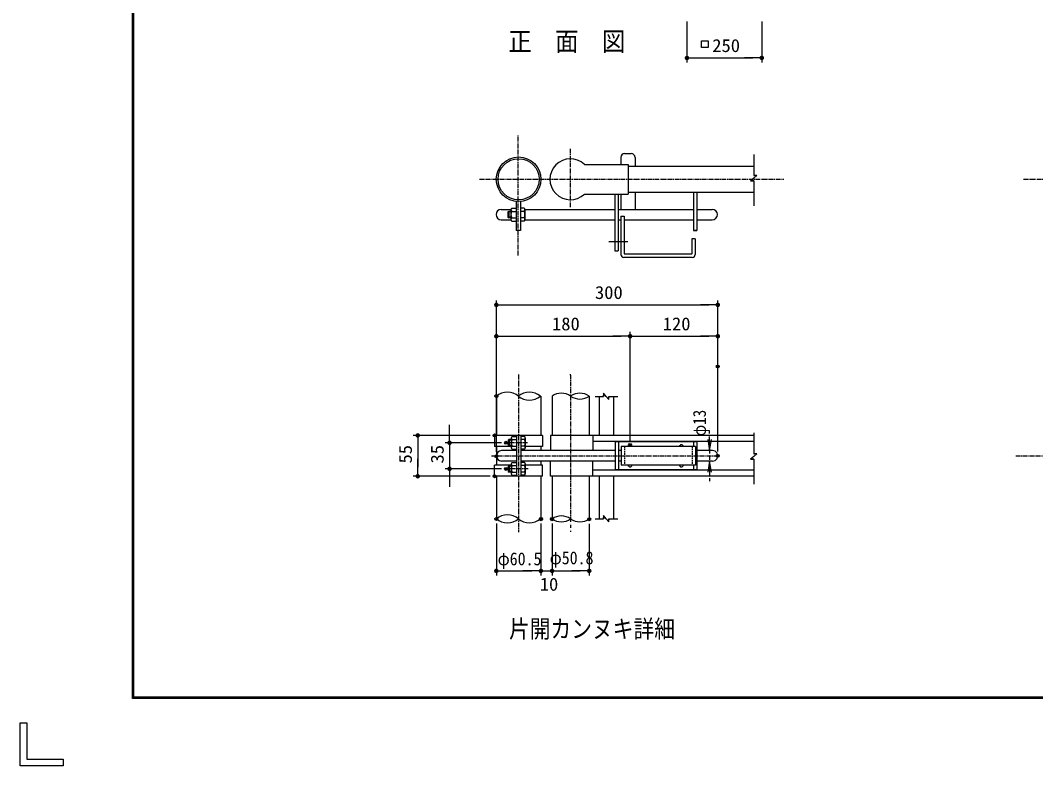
# Model space of a CAD drawing. Units: millimetres, scale not verified, with parts at other scales. Extents: x -4425 to 4425, y -3150 to 3150.
# Drawn here: x -4425 to -1032, y -3150 to -659 of the extents above; entities that cross this region are included whole.
import ezdxf
from ezdxf.enums import TextEntityAlignment as Align

# ---------------------------------------------------------------- set-up
doc = ezdxf.new("R2010")
doc.units = ezdxf.units.MM
doc.header["$LTSCALE"] = 20
doc.header["$PDMODE"] = 32
doc.header["$PDSIZE"] = 10
for name, pattern in [('USER3', [1.125, 0.75, -0.125, 0.125, -0.125]), ('USER4', [0.375, 0.25, -0.125]), ('USER7', [1.01, 0.5, -0.25, 0.01, -0.25])]:
    doc.linetypes.add(name, pattern=pattern)
for name, color, linetype, lineweight in [('0-3_SUNPOU', 1, 'Continuous', 25), ('0-6_0', 4, 'Continuous', 25), ('0-9_1', 7, 'Continuous', 25), ('0-C_EXTCNT-L', 4, 'USER3', 25), ('0-E_WAKU', 7, 'Continuous', 25)]:
    doc.layers.add(name, color=color, linetype=linetype, lineweight=lineweight)
doc.layers.add('0-5_DEFPOINTS', color=7, linetype='Continuous')
doc.styles.add('ＭＳ ゴシック', font='')
doc.styles.get('ＭＳ ゴシック').set_extended_font_data('MS Gothic')

# ---------------------------------------------------------------- blocks, each defined once
blk = doc.blocks.new('M1')
at = {"layer": '0-3_SUNPOU'}
blk.add_line((-5, 0), (-38.58, 0), dxfattribs=at)
for points in [[(0, 0), (-5, 0), (-4.96, 0.63)], [(0, 0), (-4.96, -0.63), (-5, 0)], [(0, 0), (-4.96, 0.63), (-4.84, 1.24)], [(0, 0), (-4.84, -1.24), (-4.96, -0.63)], [(0, 0), (-4.84, 1.24), (-4.65, 1.84)], [(0, 0), (-4.65, -1.84), (-4.84, -1.24)], [(0, 0), (-4.65, 1.84), (-4.38, 2.41)], [(0, 0), (-4.38, -2.41), (-4.65, -1.84)], [(0, 0), (-4.38, 2.41), (-4.05, 2.94)], [(0, 0), (-4.05, -2.94), (-4.38, -2.41)], [(0, 0), (-4.05, 2.94), (-3.64, 3.42)], [(0, 0), (-3.64, -3.42), (-4.05, -2.94)], [(0, 0), (-3.64, 3.42), (-3.19, 3.85)], [(0, 0), (-3.19, -3.85), (-3.64, -3.42)], [(0, 0), (-3.19, 3.85), (-2.68, 4.22)], [(0, 0), (-2.68, -4.22), (-3.19, -3.85)], [(0, 0), (-2.68, 4.22), (-2.13, 4.52)], [(0, 0), (-2.13, -4.52), (-2.68, -4.22)], [(0, 0), (-2.13, 4.52), (-1.55, 4.76)], [(0, 0), (-1.55, -4.76), (-2.13, -4.52)], [(0, 0), (-1.55, 4.76), (-0.94, 4.91)], [(0, 0), (-0.94, -4.91), (-1.55, -4.76)], [(0, 0), (-0.94, 4.91), (-0.31, 4.99)], [(0, 0), (-0.31, -4.99), (-0.94, -4.91)], [(0, 0), (-0.31, 4.99), (0.31, 4.99)], [(0, 0), (0.31, -4.99), (-0.31, -4.99)], [(0, 0), (0.31, 4.99), (0.94, 4.91)], [(0, 0), (0.94, 4.91), (1.55, 4.76)], [(0, 0), (1.55, 4.76), (2.13, 4.52)], [(0, 0), (2.13, 4.52), (2.68, 4.22)], [(0, 0), (2.68, 4.22), (3.19, 3.85)], [(0, 0), (3.19, 3.85), (3.64, 3.42)], [(0, 0), (3.64, 3.42), (4.05, 2.94)], [(0, 0), (4.05, 2.94), (4.38, 2.41)], [(0, 0), (4.38, 2.41), (4.65, 1.84)], [(0, 0), (4.65, 1.84), (4.84, 1.24)], [(0, 0), (4.84, 1.24), (4.96, 0.63)], [(0, 0), (4.96, 0.63), (5, 0)], [(0, 0), (0.94, -4.91), (0.31, -4.99)], [(0, 0), (1.55, -4.76), (0.94, -4.91)], [(0, 0), (2.13, -4.52), (1.55, -4.76)], [(0, 0), (2.68, -4.22), (2.13, -4.52)], [(0, 0), (3.19, -3.85), (2.68, -4.22)], [(0, 0), (3.64, -3.42), (3.19, -3.85)], [(0, 0), (4.05, -2.94), (3.64, -3.42)], [(0, 0), (4.38, -2.41), (4.05, -2.94)], [(0, 0), (4.65, -1.84), (4.38, -2.41)], [(0, 0), (4.84, -1.24), (4.65, -1.84)], [(0, 0), (4.96, -0.63), (4.84, -1.24)], [(0, 0), (5, 0), (4.96, -0.63)]]:
    blk.add_solid(points, dxfattribs=at)
blk = doc.blocks.new('DARROWS')
at = {"layer": '0-6_0', "color": 2}
blk.add_line((0, 0), (-19.98, 0), dxfattribs=at)
blk.add_lwpolyline([(-20, -3.33), (0, 0), (-20, 3.33)], dxfattribs=at)

msp = doc.modelspace()

# ---------------------------------------------------------------- linework, layer by layer
at = {"layer": '0-3_SUNPOU'}
for p, q in [((-2197.33, -662.94), (-2197.33, -799.91)), ((-1947.33, -662.94), (-1947.33, -799.91)), ((-2167.33, -784.91), (-1977.33, -784.91)), ((-2990.6, -2041.1), (-2990.6, -2011.1)), ((-2855.07, -2046.27), (-3111.89, -2046.27)), ((-3096.89, -2076.27), (-3096.89, -2152.85)), ((-2816.76, -2071.1), (-3005.6, -2071.1)), ((-2990.6, -2071.1), (-2990.6, -2158.02)), ((-2817.42, -2158.02), (-3005.6, -2158.02)), ((-2855.07, -2182.85), (-3111.89, -2182.85)), ((-2990.6, -2188.02), (-2990.6, -2218.02)), ((-2834.36, -2340.2), (-2834.36, -2514.08)), ((-2685.35, -2340.2), (-2685.35, -2514.08)), ((-2648.1, -2340.2), (-2648.1, -2514.08)), ((-2685.35, -2341.35), (-2685.35, -2514.08)), ((-2648.1, -2341.35), (-2648.1, -2514.08)), ((-2523.93, -2341.35), (-2523.93, -2514.08)), ((-2804.36, -2499.08), (-2715.35, -2499.08)), ((-2715.35, -2499.08), (-2745.35, -2499.08)), ((-2685.35, -2499.08), (-2648.1, -2499.08)), ((-2618.1, -2499.08), (-2588.1, -2499.08)), ((-2618.1, -2499.08), (-2553.93, -2499.08))]:
    msp.add_line(p, q, dxfattribs=at)
at = {"layer": '0-3_SUNPOU', "color": 3}
msp.add_lwpolyline([(-2148.68, -750.56), (-2148.68, -728.06), (-2126.18, -728.06), (-2126.18, -750.56)], close=True, dxfattribs=at)
at = {"layer": '0-5_DEFPOINTS'}
for p in [(-1947.33, -784.91), (-2094.29, -1610.13), (-2387.34, -1714.86), (-2094.29, -1714.86), (-2094.29, -1816.3), (-2834.36, -1915), (-2840.07, -2046.27), (-2801.76, -2071.1), (-2387.34, -2077.93), (-2834.36, -2115.82), (-2094.29, -2114.56), (-2990.6, -2158.02), (-2802.42, -2158.02), (-3096.89, -2182.85), (-2840.07, -2182.85), (-2834.36, -2325.2), (-2685.35, -2325.2), (-2685.35, -2326.35), (-2648.1, -2325.2), (-2648.1, -2326.35), (-2523.93, -2326.35), (-2685.35, -2499.08), (-2648.1, -2499.08), (-2523.93, -2499.08)]:
    msp.add_point(p, dxfattribs=at)
at = {"layer": '0-6_0'}
for p, q in [((-1974.27, -1107.12), (-1974.27, -1177.56)), ((-1974.27, -1186.6), (-1984.66, -1195.64)), ((-1974.27, -1177.56), (-1970.31, -1177.56)), ((-1963.87, -1177.56), (-1974.27, -1177.56)), ((-1974.27, -1186.6), (-1963.87, -1177.56)), ((-1974.27, -1195.64), (-1974.27, -1278.75)), ((-2503.69, -1915.91), (-2476.47, -1915.91)), ((-2467.43, -1915.91), (-2458.39, -1926.31)), ((-2458.39, -1915.91), (-2428.39, -1915.91)), ((-2458.39, -1915.91), (-2458.39, -1919.87)), ((-2458.39, -1926.31), (-2458.39, -1915.91)), ((-1974.27, -2037.21), (-1974.27, -2107.64)), ((-1974.27, -2116.68), (-1984.66, -2125.73)), ((-1974.27, -2125.73), (-1978.23, -2125.73)), ((-1974.27, -2116.68), (-1963.87, -2107.64)), ((-2503.69, -2324.54), (-2476.47, -2324.54)), ((-2476.47, -2314.14), (-2476.47, -2324.54)), ((-2467.43, -2324.54), (-2476.47, -2314.14)), ((-2476.47, -2324.54), (-2476.47, -2320.58)), ((-2467.43, -2324.54), (-2458.39, -2334.93)), ((-2458.39, -2324.54), (-2458.39, -2328.5)), ((-2458.39, -2324.54), (-2428.39, -2324.54)), ((-2458.39, -2334.93), (-2458.39, -2324.54))]:
    msp.add_line(p, q, dxfattribs=at)
at = {"layer": '0-6_0', "color": 7}
for p, q in [((-2783.02, -1286.71), (-2768.31, -1286.71)), ((-2768.31, -1286.71), (-2768.31, -1330.03)), ((-2753.41, -1286.71), (-2753.41, -1330.03)), ((-2741.37, -1286.71), (-2753.41, -1286.71)), ((-2792.99, -1297.67), (-2796.2, -1299.48)), ((-2796.2, -1299.48), (-2796.2, -1317.26)), ((-2785.69, -1299.48), (-2796.2, -1299.48)), ((-2785.69, -1317.26), (-2796.2, -1317.26)), ((-2796.2, -1317.26), (-2792.99, -1319.07)), ((-2785.69, -1297.67), (-2792.99, -1297.67)), ((-2792.99, -1297.67), (-2792.99, -1319.07)), ((-2785.69, -1319.07), (-2792.99, -1319.07)), ((-2785.69, -1291.7), (-2785.69, -1324.72)), ((-2783.02, -1297.54), (-2768.31, -1297.54)), ((-2783.02, -1319.2), (-2768.31, -1319.2)), ((-2741.37, -1297.54), (-2753.41, -1297.54)), ((-2741.37, -1319.2), (-2753.41, -1319.2)), ((-2738.7, -1291.7), (-2738.7, -1324.72)), ((-2783.02, -1330.03), (-2768.31, -1330.03)), ((-2741.37, -1330.03), (-2753.41, -1330.03)), ((-2784.69, -2062.21), (-2795.2, -2062.21)), ((-2784.69, -2060.4), (-2791.99, -2060.4)), ((-2791.99, -2060.4), (-2791.99, -2081.8)), ((-2784.69, -2054.43), (-2784.69, -2087.45)), ((-2782.02, -2049.44), (-2767.31, -2049.44)), ((-2782.02, -2060.27), (-2767.31, -2060.27)), ((-2767.31, -2049.44), (-2767.31, -2092.76)), ((-2740.37, -2049.44), (-2752.41, -2049.44)), ((-2752.41, -2049.44), (-2752.41, -2092.76)), ((-2740.37, -2060.27), (-2752.41, -2060.27)), ((-2737.7, -2054.43), (-2737.7, -2087.45)), ((-2784.69, -2079.99), (-2795.2, -2079.99)), ((-2784.69, -2081.8), (-2791.99, -2081.8)), ((-2782.02, -2081.93), (-2767.31, -2081.93)), ((-2782.02, -2092.76), (-2767.31, -2092.76)), ((-2740.37, -2081.93), (-2752.41, -2081.93)), ((-2740.37, -2092.76), (-2752.41, -2092.76)), ((-2782.02, -2136.36), (-2767.31, -2136.36)), ((-2767.31, -2136.36), (-2767.31, -2179.68)), ((-2752.41, -2136.36), (-2752.41, -2179.68)), ((-2740.37, -2136.36), (-2752.41, -2136.36)), ((-2791.99, -2147.32), (-2795.2, -2149.13)), ((-2795.2, -2149.13), (-2795.2, -2166.91)), ((-2784.69, -2149.13), (-2795.2, -2149.13)), ((-2795.2, -2166.91), (-2791.99, -2168.72)), ((-2784.69, -2166.91), (-2795.2, -2166.91)), ((-2791.99, -2147.32), (-2791.99, -2168.72)), ((-2784.69, -2147.32), (-2791.99, -2147.32)), ((-2784.69, -2168.72), (-2791.99, -2168.72)), ((-2784.69, -2141.35), (-2784.69, -2174.37)), ((-2782.02, -2147.19), (-2767.31, -2147.19)), ((-2782.02, -2168.85), (-2767.31, -2168.85)), ((-2740.37, -2147.19), (-2752.41, -2147.19)), ((-2740.37, -2168.85), (-2752.41, -2168.85)), ((-2737.7, -2141.35), (-2737.7, -2174.37)), ((-2782.02, -2179.68), (-2767.31, -2179.68)), ((-2740.37, -2179.68), (-2752.41, -2179.68))]:
    msp.add_line(p, q, dxfattribs=at)
at = {"layer": '0-6_0', "color": 1}
for p, q in [((-2834.36, -2100.82), (-2834.36, -1595.13)), ((-2804.36, -1610.13), (-2124.29, -1610.13)), ((-2094.29, -2099.56), (-2094.29, -1595.13)), ((-2834.36, -2090.98), (-2834.36, -1667.04)), ((-2834.36, -1900), (-2834.36, -1699.86)), ((-2804.36, -1714.86), (-2417.34, -1714.86)), ((-2387.34, -2062.93), (-2387.34, -1699.86)), ((-2387.34, -2062.93), (-2387.34, -1699.86)), ((-2357.34, -1714.86), (-2124.29, -1714.86)), ((-2094.29, -1801.3), (-2094.29, -1699.86))]:
    msp.add_line(p, q, dxfattribs=at)
at = {"layer": '0-6_0', "color": 2, "linetype": 'USER7'}
for p, q in [((-2121.71, -2059.92), (-2121.71, -2022.67)), ((-2121.71, -2097.18), (-2121.71, -2131.94)), ((-2121.71, -2169.2), (-2121.71, -2206.45))]:
    msp.add_line(p, q, dxfattribs=at)
at = {"layer": '0-6_0'}
for points in [[(-1984.66, -1195.64), (-1974.27, -1195.64), (-1978.23, -1195.64)], [(-2467.43, -1915.91), (-2476.47, -1905.52), (-2476.47, -1915.91), (-2476.47, -1911.95)], [(-1984.66, -2125.73), (-1974.27, -2125.73), (-1974.27, -2208.83)], [(-1963.87, -2107.64), (-1974.27, -2107.64), (-1970.31, -2107.64)]]:
    msp.add_lwpolyline(points, dxfattribs=at)
at = {"layer": '0-6_0', "color": 7}
msp.add_lwpolyline([(-2791.99, -2060.4), (-2795.2, -2062.21), (-2795.2, -2079.99), (-2791.99, -2081.8)], dxfattribs=at)
for centre, radius, start, end in [((-2778.91, -1292.12), 6.8, 127.21089, 232.78911), ((-2745.49, -1292.12), 6.8, 307.21089, 52.78911), ((-2762.42, -1308.37), 23.27, 152.26063, 207.73937), ((-2778.87, -1324.62), 6.82, 127.42505, 232.57495), ((-2745.52, -1324.62), 6.82, 307.42505, 52.57495), ((-2761.97, -1308.37), 23.27, 332.26063, 27.73937), ((-2777.9, -2054.85), 6.8, 127.21089, 232.78911), ((-2761.42, -2071.1), 23.27, 152.26063, 207.73937), ((-2744.48, -2054.85), 6.8, 307.21089, 52.78911), ((-2760.97, -2071.1), 23.27, 332.26063, 27.73937), ((-2777.87, -2087.35), 6.82, 127.42505, 232.57495), ((-2744.52, -2087.35), 6.82, 307.42505, 52.57495), ((-2777.9, -2141.77), 6.8, 127.21089, 232.78911), ((-2744.48, -2141.77), 6.8, 307.21089, 52.78911), ((-2761.42, -2158.02), 23.27, 152.26063, 207.73937), ((-2777.87, -2174.27), 6.82, 127.42505, 232.57495), ((-2744.52, -2174.27), 6.82, 307.42505, 52.57495), ((-2760.97, -2158.02), 23.27, 332.26063, 27.73937)]:
    msp.add_arc(centre, radius, start, end, dxfattribs=at)
at = {"layer": '0-6_0'}
for centre, radius, start, end in [((-2797.13, -1961.66), 59.7, 51.41343, 128.58657), ((-2724.2, -1961.66), 59.7, 51.41343, 128.58657), ((-2724.2, -1868.34), 59.7, 231.41343, 308.58657), ((-2617.06, -1959.48), 54.25, 55.09271, 124.90735), ((-2555.23, -1959.48), 54.25, 55.09271, 124.90735), ((-2555.23, -1870.51), 54.25, 235.09265, 304.90729), ((-2797.13, -2371.87), 59.7, 51.41343, 128.58657), ((-2797.13, -2278.54), 59.7, 231.41343, 308.58657), ((-2724.2, -2278.54), 59.7, 231.41343, 308.58657), ((-2617.06, -2369.69), 54.25, 55.09247, 124.90735), ((-2617.06, -2280.72), 54.25, 235.09289, 304.90753), ((-2555.23, -2280.72), 54.25, 235.09265, 305.23481)]:
    msp.add_arc(centre, radius, start, end, dxfattribs=at)
at = {"layer": '0-9_1'}
for p, q in [((-2418.14, -1117.15), (-2418.14, -1140.74)), ((-2405.73, -1104.73), (-2383.38, -1104.73)), ((-2370.96, -1117.15), (-2370.96, -1146.95)), ((-2540.15, -1140.74), (-2393.31, -1140.74)), ((-2393.31, -1140.74), (-2393.31, -1240.08)), ((-2393.31, -1146.95), (-1974.27, -1146.95)), ((-2540.15, -1240.08), (-2393.31, -1240.08)), ((-2438.01, -1240.08), (-2438.01, -1430.06)), ((-2426.84, -1240.08), (-2426.84, -1430.06)), ((-2418.14, -1240.08), (-2418.14, -1290.99)), ((-2393.31, -1233.87), (-1974.27, -1233.87)), ((-2370.96, -1233.87), (-2370.96, -1290.99)), ((-2176.01, -1233.87), (-2176.01, -1361.77)), ((-2164.83, -1233.87), (-2164.83, -1361.77)), ((-2768.31, -1264.43), (-2768.31, -1361.77)), ((-2753.41, -1264.63), (-2753.41, -1361.77)), ((-2817.98, -1290.99), (-2785.61, -1290.99)), ((-2738.78, -1290.99), (-2438.01, -1290.99)), ((-2426.84, -1290.99), (-2176.01, -1290.99)), ((-2418.14, -1313.34), (-2418.14, -1441.53)), ((-2418.14, -1313.34), (-2406.97, -1313.34)), ((-2406.97, -1313.34), (-2406.97, -1439.04)), ((-2817.98, -1325.75), (-2785.6, -1325.75)), ((-2738.79, -1325.75), (-2438.01, -1325.76)), ((-2426.84, -1325.76), (-2418.14, -1325.76)), ((-2406.97, -1325.76), (-2176.01, -1325.76)), ((-2753.41, -1361.77), (-2768.31, -1361.77)), ((-2180.97, -1389.37), (-2180.97, -1439.04)), ((-2169.8, -1389.37), (-2180.97, -1389.37)), ((-2169.8, -1389.37), (-2169.8, -1441.53)), ((-2395.06, -1399.31), (-2458.86, -1399.31)), ((-2438.01, -1430.06), (-2426.84, -1430.06)), ((-2179.73, -1451.46), (-2408.21, -1451.46)), ((-2182.22, -1440.28), (-2405.73, -1440.28)), ((-2834.36, -1915), (-2834.36, -2046.27)), ((-2685.35, -1915), (-2685.35, -2046.27)), ((-2648.1, -1915), (-2648.1, -2046.27)), ((-2523.93, -1915), (-2523.93, -2046.27)), ((-2490.4, -1915.91), (-2490.4, -2046.27)), ((-2443.22, -1915.91), (-2443.22, -2046.27)), ((-2679.64, -2046.27), (-2840.07, -2046.27)), ((-2840.07, -2046.27), (-2840.07, -2083.52)), ((-2767.31, -2046.27), (-2767.31, -2182.85)), ((-2752.41, -2046.27), (-2752.41, -2182.85)), ((-2679.64, -2046.27), (-2679.64, -2083.52)), ((-2511.52, -2046.27), (-2653.81, -2046.27)), ((-2653.81, -2046.27), (-2653.81, -2097.18)), ((-1974.27, -2046.27), (-2511.52, -2046.27)), ((-2511.52, -2046.27), (-2511.52, -2097.18)), ((-1974.27, -2066.13), (-2511.52, -2066.13)), ((-2437.01, -2067.38), (-2437.01, -2161.75)), ((-2163.83, -2067.38), (-2437.01, -2067.38)), ((-2425.83, -2067.38), (-2425.83, -2161.75)), ((-2175, -2067.38), (-2175, -2083.52)), ((-2163.83, -2067.38), (-2163.83, -2161.75)), ((-2784.69, -2083.52), (-2840.07, -2083.52)), ((-2784.69, -2083.52), (-2840.07, -2083.52)), ((-2834.36, -2083.52), (-2834.36, -2145.6)), ((-2767.31, -2097.18), (-2816.98, -2097.18)), ((-2437.01, -2097.18), (-2752.41, -2097.18)), ((-2679.64, -2083.52), (-2737.7, -2083.52)), ((-2679.64, -2083.52), (-2737.7, -2083.52)), ((-2685.35, -2083.52), (-2685.35, -2097.18)), ((-2417.14, -2097.18), (-2424.59, -2097.18)), ((-2417.14, -2083.52), (-2417.14, -2145.6)), ((-2168.8, -2083.52), (-2417.14, -2083.52)), ((-2168.8, -2083.52), (-2168.8, -2145.6)), ((-2111.68, -2097.18), (-2163.83, -2097.18)), ((-2767.31, -2131.94), (-2816.98, -2131.94)), ((-2437.01, -2131.94), (-2752.41, -2131.94)), ((-2685.35, -2131.94), (-2685.35, -2145.6)), ((-2653.81, -2182.86), (-2653.81, -2131.94)), ((-2511.52, -2182.86), (-2511.52, -2131.94)), ((-2417.14, -2131.94), (-2424.59, -2131.94)), ((-2111.68, -2131.94), (-2163.83, -2131.94)), ((-2840.07, -2182.85), (-2840.07, -2145.6)), ((-2784.69, -2145.6), (-2840.07, -2145.6)), ((-2679.64, -2145.6), (-2737.7, -2145.6)), ((-2679.64, -2182.85), (-2679.64, -2145.6)), ((-1974.27, -2162.99), (-2511.52, -2162.99)), ((-2163.83, -2161.75), (-2437.01, -2161.75)), ((-2168.8, -2145.6), (-2417.14, -2145.6)), ((-2175, -2145.6), (-2175, -2161.75)), ((-2679.64, -2182.85), (-2840.07, -2182.85)), ((-2834.36, -2182.85), (-2834.36, -2326.35)), ((-2685.35, -2182.85), (-2685.35, -2326.35)), ((-2511.52, -2182.86), (-2653.81, -2182.86)), ((-2648.1, -2182.86), (-2648.1, -2326.35)), ((-2523.93, -2182.86), (-2523.93, -2326.35)), ((-1974.27, -2182.86), (-2511.52, -2182.86)), ((-2490.4, -2182.86), (-2490.4, -2324.54)), ((-2443.22, -2182.86), (-2443.22, -2324.54))]:
    msp.add_line(p, q, dxfattribs=at)
at = {"layer": '0-9_1', "color": 4, "linetype": 'USER7'}
for p, q in [((-2586.27, -1844.57), (-2586.27, -1842.17)), ((-2586.27, -1844.57), (-2586.07, -1844.57)), ((-2586.02, -2325.2), (-2586.02, -2368.54))]:
    msp.add_line(p, q, dxfattribs=at)
at = {"layer": '0-9_1', "linetype": 'USER4'}
for p, q in [((-2406.02, -2083.52), (-2406.02, -2145.6)), ((-2180.03, -2083.52), (-2180.03, -2145.6))]:
    msp.add_line(p, q, dxfattribs=at)
at = {"layer": '0-9_1'}
for points in [[(-2164.83, -1290.99), (-2149.93, -1290.99), (-2112.68, -1290.99)], [(-2164.83, -1325.76), (-2149.93, -1325.76), (-2112.68, -1325.75)], [(-2176.01, -1361.77), (-2164.83, -1361.77), (-2176.01, -1361.77)]]:
    msp.add_lwpolyline(points, dxfattribs=at)
for radius in [74.5, 68.79]:
    msp.add_circle((-2759.9, -1190.41), radius, dxfattribs=at)
for centre, radius, start, end in [((-2405.73, -1117.15), 12.42, 90, 180), ((-2383.38, -1117.15), 12.42, 0, 90), ((-2587.02, -1190.41), 68.3, 46.65803, 313.34122), ((-2817.98, -1308.37), 17.38, 90, 270), ((-2112.68, -1308.37), 17.38, 270, 90), ((-2408.21, -1441.53), 9.93, 180, 270), ((-2405.73, -1439.04), 1.24, 180, 270), ((-2182.22, -1439.04), 1.24, 270, 0), ((-2179.73, -1441.53), 9.93, 270, 0), ((-2816.98, -2114.56), 17.38, 90, 270), ((-2387.34, -2085.38), 7.45, 14.47751, 165.52249), ((-2215.98, -2085.38), 7.45, 14.47751, 165.52249), ((-2111.68, -2114.56), 17.38, 270, 90.00058), ((-2387.34, -2143.74), 7.45, 194.47751, 345.52249), ((-2215.98, -2143.74), 7.45, 194.47751, 345.52249)]:
    msp.add_arc(centre, radius, start, end, dxfattribs=at)
at = {"layer": '0-C_EXTCNT-L'}
for p, q in [((-2760.86, -1445.42), (-2760.86, -1044.28)), ((-2586.27, -1284.12), (-2586.27, -1088.57)), ((-2890.89, -1190.41), (-1874, -1190.41)), ((-1072.48, -1190.41), (790.23, -1190.41)), ((-2759.9, -1843.06), (-2759.9, -2369.24)), ((-2586.27, -1844.57), (-2586.02, -2325.2)), ((-2730.29, -2071.1), (-2801.76, -2071.1)), ((-2850.78, -2114.56), (-2086.57, -2114.56)), ((-1098.14, -2114.56), (820.68, -2114.56)), ((-2727.73, -2158.02), (-2802.42, -2158.02))]:
    msp.add_line(p, q, dxfattribs=at)
at = {"layer": '0-E_WAKU'}
for p, q in [((-4048.09, -2923), (-4048.09, 2923)), ((-4403.6, -3006.75), (-4403.6, -3128.51)), ((-4281.84, -3150), (-4425.09, -3150))]:
    msp.add_line(p, q, dxfattribs=at)
msp.add_lwpolyline([(-4050.09, 2925), (4199.91, 2925), (4199.91, -2925), (-4050.09, -2925)], close=True, dxfattribs=at)
for points in [[(4197.91, 2923), (4197.91, -2923), (-4048.09, -2923)], [(4195.91, 2921), (4195.91, -2921), (-4046.09, -2921)], [(-4046.09, -2921), (-4046.09, 2921), (4195.91, 2921)], [(-4425.09, -3150), (-4425.09, -3006.75), (-4403.6, -3006.75)], [(-4403.6, -3128.51), (-4281.84, -3128.51), (-4281.84, -3150)]]:
    msp.add_lwpolyline(points, dxfattribs=at)

# ---------------------------------------------------------------- block references
at = {"layer": '0-3_SUNPOU', "xscale": 1.5, "yscale": 1.5}
for p, rotation in [((-2197.33, -784.91), 180), ((-2990.6, -2071.1), 270), ((-3096.89, -2046.27), 90), ((-3096.89, -2182.85), 270), ((-2990.6, -2158.02), 90), ((-2834.36, -2499.08), 180), ((-2648.1, -2499.08), 180), ((-2648.1, -2499.08), 180)]:
    msp.add_blockref('M1', p, dxfattribs=dict(at, rotation=rotation))
for p in [(-1947.33, -784.91), (-2685.35, -2499.08), (-2685.35, -2499.08), (-2523.93, -2499.08)]:
    msp.add_blockref('M1', p, dxfattribs=at)
at = {"layer": '0-6_0'}
for name, p, xscale, yscale, rotation in [('M1', (-2834.36, -1610.13), 1.5, 1.5, 180), ('M1', (-2834.36, -1714.86), 1.5, 1.5, 180), ('M1', (-2387.34, -1714.86), 1.5, 1.5, 180), ('DARROWS', (-2121.71, -2097.18), 1.862583, 1.862583, 270), ('DARROWS', (-2121.71, -2131.94), 1.862583, 1.862583, 90)]:
    msp.add_blockref(name, p, dxfattribs=dict(at, xscale=xscale, yscale=yscale, rotation=rotation))
at = {"layer": '0-6_0', "xscale": 1.5, "yscale": 1.5}
for p in [(-2094.29, -1610.13), (-2387.34, -1714.86), (-2094.29, -1714.86)]:
    msp.add_blockref('M1', p, dxfattribs=at)

# ---------------------------------------------------------------- texts
at = {"layer": '0-3_SUNPOU', "color": 3, "style": 'ＭＳ ゴシック'}
for s, width, p in [('250', 1.05, (-2112.83, -778.23)), ('φ60.5', 0.9, (-2829.91, -2493.41)), ('φ50.8', 0.9, (-2656.07, -2490.02)), ('10', 1.05, (-2689.23, -2578.29))]:
    msp.add_text(s, height=43.3, dxfattribs=dict(at, width=width)).set_placement(p, align=Align.BOTTOM_LEFT)
at = {"layer": '0-3_SUNPOU', "color": 3, "style": 'ＭＳ ゴシック', "width": 1.05}
for s, p in [('55', (-3103.56, -2140.06)), ('35', (-2997.27, -2140.06))]:
    msp.add_text(s, height=43.3, rotation=90, dxfattribs=at).set_placement(p, align=Align.BOTTOM_LEFT)
at = {"layer": '0-6_0', "color": 3, "style": 'ＭＳ ゴシック', "width": 1.05}
for s, p in [('300', (-2504.83, -1603.45)), ('180', (-2648.35, -1708.18)), ('120', (-2278.32, -1708.18))]:
    msp.add_text(s, height=43.3, dxfattribs=at).set_placement(p, align=Align.BOTTOM_LEFT)
at = {"layer": '0-6_0', "color": 3, "style": 'ＭＳ ゴシック', "width": 0.85}
msp.add_text('φ13', height=43.3, rotation=90, dxfattribs=at).set_placement((-2120.98, -2048.95), align=Align.BOTTOM_LEFT)
at = {"layer": '0-9_1', "color": 4, "style": 'ＭＳ ゴシック'}
for s, height, width, p in [('正\u3000面\u3000図', 63.67, 0.9, (-2794.2, -780.61)), ('片開カンヌキ詳細', 59.8, 0.85, (-2792.1, -2740.69))]:
    msp.add_text(s, height=height, dxfattribs=dict(at, width=width)).set_placement(p, align=Align.BOTTOM_LEFT)

doc.saveas('drawing.dxf')
